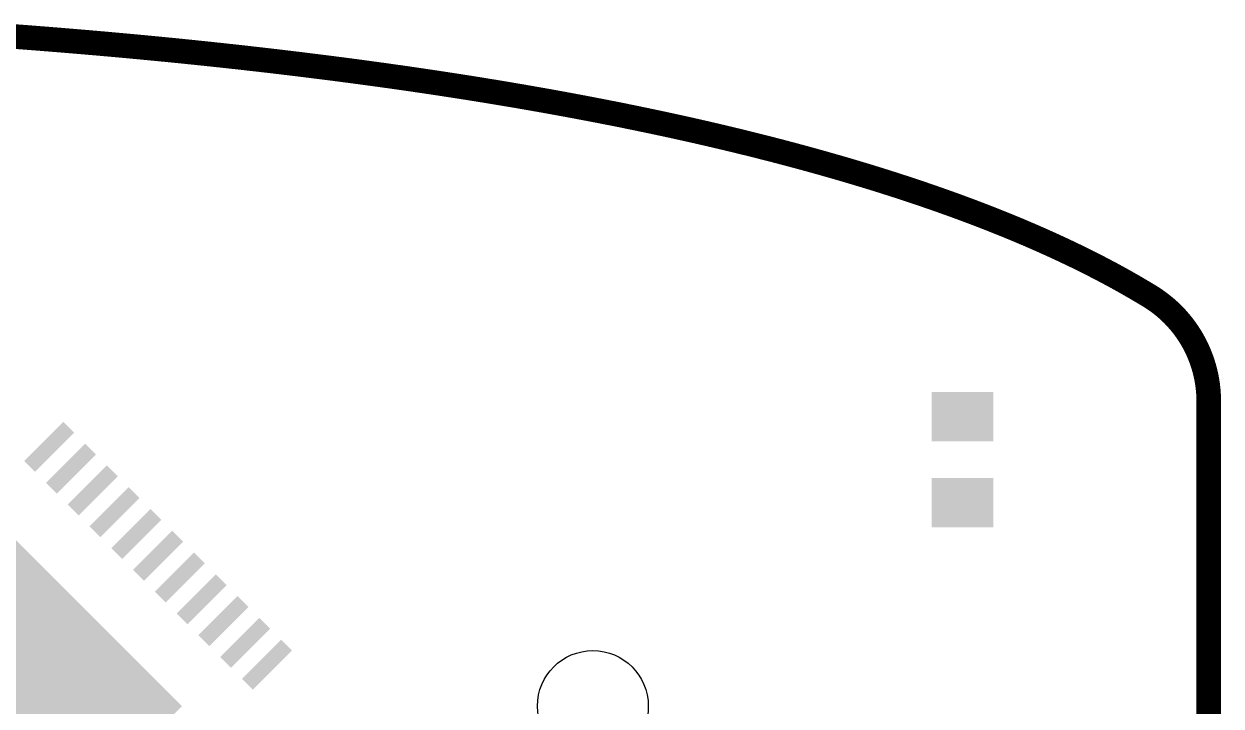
# Model space of a CAD drawing. Extents: x -0.2 to 60.2, y -0.2 to 22.2.
# Drawn here: x 40.76 to 60.2, y 11 to 22.07 of the extents above; entities that cross this region are included whole.
import ezdxf

# ---------------------------------------------------------------- set-up
doc = ezdxf.new("R2010")
doc.units = 0
doc.layers.add('20', color=7, linetype='CONTINUOUS')
doc.layers.add('32', color=253, linetype='CONTINUOUS')

# ---------------------------------------------------------------- blocks, each defined once
blk = doc.blocks.new('RECT')
blk.add_solid([(-0.5, -0.5), (0.5, -0.5), (-0.5, 0.5), (0.5, 0.5)])

msp = doc.modelspace()

# ---------------------------------------------------------------- linework, layer by layer
at = {"layer": '20', "const_width": 0.4}
for points in [[(40.7634, 21.8583), (40.5504, 21.8743)], [(40.9765, 21.8419), (40.7634, 21.8583)], [(41.1895, 21.825), (40.9765, 21.8419)], [(41.4025, 21.8078), (41.1895, 21.825)], [(41.6153, 21.7901), (41.4025, 21.8078)], [(41.8283, 21.772), (41.6153, 21.7901)], [(42.0412, 21.7535), (41.8283, 21.772)], [(42.254, 21.7345), (42.0412, 21.7535)], [(42.4668, 21.7151), (42.254, 21.7345)], [(42.6795, 21.6952), (42.4668, 21.7151)], [(42.8923, 21.675), (42.6795, 21.6952)], [(43.105, 21.6542), (42.8923, 21.675)], [(43.3176, 21.633), (43.105, 21.6542)], [(43.5303, 21.6113), (43.3176, 21.633)], [(43.7429, 21.5891), (43.5303, 21.6113)], [(43.9554, 21.5665), (43.7429, 21.5891)], [(44.1679, 21.5434), (43.9554, 21.5665)], [(44.3804, 21.5198), (44.1679, 21.5434)], [(44.5929, 21.4957), (44.3804, 21.5198)], [(44.8053, 21.4711), (44.5929, 21.4957)], [(45.0176, 21.4459), (44.8053, 21.4711)], [(45.2299, 21.4203), (45.0176, 21.4459)], [(45.4422, 21.3941), (45.2299, 21.4203)], [(45.6545, 21.3675), (45.4422, 21.3941)], [(45.8666, 21.3403), (45.6545, 21.3675)], [(46.0788, 21.3126), (45.8666, 21.3403)], [(46.291, 21.2842), (46.0788, 21.3126)], [(46.5031, 21.2553), (46.291, 21.2842)], [(46.7152, 21.2259), (46.5031, 21.2553)], [(46.9272, 21.1959), (46.7152, 21.2259)], [(47.1392, 21.1652), (46.9272, 21.1959)], [(47.3511, 21.1339), (47.1392, 21.1652)], [(47.563, 21.102), (47.3511, 21.1339)], [(47.7749, 21.0694), (47.563, 21.102)], [(47.9866, 21.0362), (47.7749, 21.0694)], [(48.1984, 21.0023), (47.9866, 21.0362)], [(48.41, 20.9677), (48.1984, 21.0023)], [(48.6215, 20.9324), (48.41, 20.9677)], [(48.8331, 20.8965), (48.6215, 20.9324)], [(49.0445, 20.8597), (48.8331, 20.8965)], [(49.2559, 20.8223), (49.0445, 20.8597)], [(49.4672, 20.7841), (49.2559, 20.8223)], [(49.6783, 20.7451), (49.4672, 20.7841)], [(49.8894, 20.7053), (49.6783, 20.7451)], [(50.1005, 20.6649), (49.8894, 20.7053)], [(50.311, 20.6236), (50.1005, 20.6649)], [(50.5215, 20.5815), (50.311, 20.6236)], [(50.7315, 20.5386), (50.5215, 20.5815)], [(50.9415, 20.4948), (50.7315, 20.5386)], [(51.151, 20.4503), (50.9415, 20.4948)], [(51.3605, 20.4047), (51.151, 20.4503)], [(51.5695, 20.3584), (51.3605, 20.4047)], [(51.7785, 20.311), (51.5695, 20.3584)], [(51.987, 20.2627), (51.7785, 20.311)], [(52.195, 20.2134), (51.987, 20.2627)], [(52.403, 20.1632), (52.195, 20.2134)], [(52.6105, 20.1118), (52.403, 20.1632)], [(52.818, 20.0595), (52.6105, 20.1118)], [(53.025, 20.006), (52.818, 20.0595)], [(53.2315, 19.9515), (53.025, 20.006)], [(53.438, 19.8958), (53.2315, 19.9515)], [(53.6435, 19.839), (53.438, 19.8958)], [(53.849, 19.7811), (53.6435, 19.839)], [(54.0545, 19.7218), (53.849, 19.7811)], [(54.259, 19.6614), (54.0545, 19.7218)], [(54.4635, 19.5997), (54.259, 19.6614)], [(54.6675, 19.5366), (54.4635, 19.5997)], [(54.871, 19.472), (54.6675, 19.5366)], [(55.074, 19.4061), (54.871, 19.472)], [(55.277, 19.3386), (55.074, 19.4061)], [(55.479, 19.2697), (55.277, 19.3386)], [(55.6805, 19.199), (55.479, 19.2697)], [(55.882, 19.1269), (55.6805, 19.199)], [(56.0825, 19.0529), (55.882, 19.1269)], [(56.2825, 18.9773), (56.0825, 19.0529)], [(56.482, 18.8997), (56.2825, 18.9773)], [(56.681, 18.8202), (56.482, 18.8997)], [(56.8795, 18.7386), (56.681, 18.8202)], [(57.077, 18.6549), (56.8795, 18.7386)], [(57.274, 18.569), (57.077, 18.6549)], [(57.47, 18.4808), (57.274, 18.569)], [(57.6655, 18.3901), (57.47, 18.4808)], [(57.8605, 18.2968), (57.6655, 18.3901)], [(58.0545, 18.201), (57.8605, 18.2968)], [(58.247, 18.1024), (58.0545, 18.201)], [(58.4385, 18.0009), (58.247, 18.1024)], [(58.628, 17.8966), (58.4385, 18.0009)], [(58.8155, 17.7893), (58.628, 17.8966)], [(59.0015, 17.679), (58.8155, 17.7893)], [(59.0485, 17.6502), (59.0015, 17.679)], [(59.0595, 17.6435), (59.0485, 17.6502)], [(59.065, 17.64), (59.0595, 17.6435)], [(59.0815, 17.6295), (59.065, 17.64)], [(59.098, 17.6189), (59.0815, 17.6295)], [(59.103, 17.6152), (59.098, 17.6189)], [(59.1085, 17.6117), (59.103, 17.6152)], [(59.1195, 17.6044), (59.1085, 17.6117)], [(59.136, 17.5933), (59.1195, 17.6044)], [(59.141, 17.5895), (59.136, 17.5933)], [(59.1465, 17.5858), (59.141, 17.5895)], [(59.1575, 17.5782), (59.1465, 17.5858)], [(59.163, 17.5743), (59.1575, 17.5782)], [(59.168, 17.5705), (59.163, 17.5743)], [(59.1735, 17.5666), (59.168, 17.5705)], [(59.179, 17.5628), (59.1735, 17.5666)], [(59.184, 17.5588), (59.179, 17.5628)], [(59.195, 17.551), (59.184, 17.5588)], [(59.2, 17.547), (59.195, 17.551)], [(59.2055, 17.543), (59.2, 17.547)], [(59.2105, 17.539), (59.2055, 17.543)], [(59.216, 17.535), (59.2105, 17.539)], [(59.221, 17.5309), (59.216, 17.535)], [(59.2265, 17.5268), (59.221, 17.5309)], [(59.2315, 17.5228), (59.2265, 17.5268)], [(59.237, 17.5187), (59.2315, 17.5228)], [(59.242, 17.5145), (59.237, 17.5187)], [(59.2475, 17.5104), (59.242, 17.5145)], [(59.2525, 17.5062), (59.2475, 17.5104)], [(59.258, 17.5021), (59.2525, 17.5062)], [(59.263, 17.4978), (59.258, 17.5021)], [(59.268, 17.4936), (59.263, 17.4978)], [(59.2735, 17.4894), (59.268, 17.4936)], [(59.2785, 17.4851), (59.2735, 17.4894)], [(59.2885, 17.4765), (59.2785, 17.4851)], [(59.294, 17.4721), (59.2885, 17.4765)], [(59.304, 17.4635), (59.294, 17.4721)], [(59.314, 17.4547), (59.304, 17.4635)], [(59.3195, 17.4502), (59.314, 17.4547)], [(59.3245, 17.4458), (59.3195, 17.4502)], [(59.3295, 17.4413), (59.3245, 17.4458)], [(59.3345, 17.4368), (59.3295, 17.4413)], [(59.3395, 17.4323), (59.3345, 17.4368)], [(59.3445, 17.4278), (59.3395, 17.4323)], [(59.3545, 17.4187), (59.3445, 17.4278)], [(59.3645, 17.4095), (59.3545, 17.4187)], [(59.369, 17.4049), (59.3645, 17.4095)], [(59.379, 17.3956), (59.369, 17.4049)], [(59.384, 17.3909), (59.379, 17.3956)], [(59.389, 17.3863), (59.384, 17.3909)], [(59.3935, 17.3815), (59.389, 17.3863)], [(59.3985, 17.3768), (59.3935, 17.3815)], [(59.4035, 17.3721), (59.3985, 17.3768)], [(59.408, 17.3673), (59.4035, 17.3721)], [(59.418, 17.3576), (59.408, 17.3673)], [(59.4225, 17.3529), (59.418, 17.3576)], [(59.4275, 17.348), (59.4225, 17.3529)], [(59.432, 17.3432), (59.4275, 17.348)], [(59.437, 17.3383), (59.432, 17.3432)], [(59.4415, 17.3333), (59.437, 17.3383)], [(59.4465, 17.3285), (59.4415, 17.3333)], [(59.4555, 17.3186), (59.4465, 17.3285)], [(59.4605, 17.3135), (59.4555, 17.3186)], [(59.465, 17.3086), (59.4605, 17.3135)], [(59.4695, 17.3036), (59.465, 17.3086)], [(59.4745, 17.2986), (59.4695, 17.3036)], [(59.4835, 17.2885), (59.4745, 17.2986)], [(59.497, 17.2732), (59.4835, 17.2885)], [(59.5105, 17.2577), (59.497, 17.2732)], [(59.524, 17.2421), (59.5105, 17.2577)], [(59.5375, 17.2264), (59.524, 17.2421)], [(59.5415, 17.2211), (59.5375, 17.2264)], [(59.5505, 17.2105), (59.5415, 17.2211)], [(59.555, 17.2051), (59.5505, 17.2105)], [(59.559, 17.1998), (59.555, 17.2051)], [(59.5635, 17.1944), (59.559, 17.1998)], [(59.5675, 17.189), (59.5635, 17.1944)], [(59.572, 17.1836), (59.5675, 17.189)], [(59.576, 17.1782), (59.572, 17.1836)], [(59.5805, 17.1728), (59.576, 17.1782)], [(59.5845, 17.1673), (59.5805, 17.1728)], [(59.589, 17.1619), (59.5845, 17.1673)], [(59.593, 17.1563), (59.589, 17.1619)], [(59.597, 17.1509), (59.593, 17.1563)], [(59.6015, 17.1454), (59.597, 17.1509)], [(59.6055, 17.1398), (59.6015, 17.1454)], [(59.6135, 17.1288), (59.6055, 17.1398)], [(59.6175, 17.1232), (59.6135, 17.1288)], [(59.6215, 17.1176), (59.6175, 17.1232)], [(59.6255, 17.112), (59.6215, 17.1176)], [(59.6295, 17.1063), (59.6255, 17.112)], [(59.6335, 17.1008), (59.6295, 17.1063)], [(59.6415, 17.0894), (59.6335, 17.1008)], [(59.6575, 17.0666), (59.6415, 17.0894)], [(59.661, 17.0609), (59.6575, 17.0666)], [(59.669, 17.0494), (59.661, 17.0609)], [(59.6725, 17.0436), (59.669, 17.0494)], [(59.6765, 17.0379), (59.6725, 17.0436)], [(59.68, 17.0321), (59.6765, 17.0379)], [(59.684, 17.0262), (59.68, 17.0321)], [(59.6875, 17.0204), (59.684, 17.0262)], [(59.6915, 17.0145), (59.6875, 17.0204)], [(59.695, 17.0087), (59.6915, 17.0145)], [(59.6985, 17.0028), (59.695, 17.0087)], [(59.7025, 16.997), (59.6985, 17.0028)], [(59.7095, 16.9852), (59.7025, 16.997)], [(59.7165, 16.9733), (59.7095, 16.9852)], [(59.72, 16.9673), (59.7165, 16.9733)], [(59.7235, 16.9613), (59.72, 16.9673)], [(59.727, 16.9554), (59.7235, 16.9613)], [(59.741, 16.9314), (59.727, 16.9554)], [(59.748, 16.9193), (59.741, 16.9314)], [(59.751, 16.9133), (59.748, 16.9193)], [(59.7545, 16.9072), (59.751, 16.9133)], [(59.758, 16.9011), (59.7545, 16.9072)], [(59.761, 16.895), (59.758, 16.9011)], [(59.7645, 16.8889), (59.761, 16.895)], [(59.7675, 16.8828), (59.7645, 16.8889)], [(59.771, 16.8767), (59.7675, 16.8828)], [(59.777, 16.8644), (59.771, 16.8767)], [(59.7805, 16.8583), (59.777, 16.8644)], [(59.7835, 16.8521), (59.7805, 16.8583)], [(59.7865, 16.8459), (59.7835, 16.8521)], [(59.7895, 16.8398), (59.7865, 16.8459)], [(59.793, 16.8336), (59.7895, 16.8398)], [(59.796, 16.8273), (59.793, 16.8336)], [(59.799, 16.8211), (59.796, 16.8273)], [(59.802, 16.8149), (59.799, 16.8211)], [(59.811, 16.7962), (59.802, 16.8149)], [(59.8135, 16.7899), (59.811, 16.7962)], [(59.8165, 16.7836), (59.8135, 16.7899)], [(59.8195, 16.7774), (59.8165, 16.7836)], [(59.8225, 16.7711), (59.8195, 16.7774)], [(59.825, 16.7647), (59.8225, 16.7711)], [(59.828, 16.7584), (59.825, 16.7647)], [(59.831, 16.7521), (59.828, 16.7584)], [(59.8335, 16.7458), (59.831, 16.7521)], [(59.8365, 16.7395), (59.8335, 16.7458)], [(59.839, 16.7331), (59.8365, 16.7395)], [(59.842, 16.7267), (59.839, 16.7331)], [(59.847, 16.7141), (59.842, 16.7267)], [(59.8495, 16.7077), (59.847, 16.7141)], [(59.8525, 16.7013), (59.8495, 16.7077)], [(59.86, 16.6821), (59.8525, 16.7013)], [(59.8625, 16.6757), (59.86, 16.6821)], [(59.8675, 16.6629), (59.8625, 16.6757)], [(59.875, 16.6435), (59.8675, 16.6629)], [(59.877, 16.6371), (59.875, 16.6435)], [(59.882, 16.6242), (59.877, 16.6371)], [(59.884, 16.6177), (59.882, 16.6242)], [(59.8865, 16.6112), (59.884, 16.6177)], [(59.889, 16.6047), (59.8865, 16.6112)], [(59.891, 16.5982), (59.889, 16.6047)], [(59.8935, 16.5917), (59.891, 16.5982)], [(59.8975, 16.5787), (59.8935, 16.5917)], [(59.9, 16.5722), (59.8975, 16.5787)], [(59.902, 16.5657), (59.9, 16.5722)], [(59.904, 16.5592), (59.902, 16.5657)], [(59.906, 16.5526), (59.904, 16.5592)], [(59.908, 16.5461), (59.906, 16.5526)], [(59.924, 16.4937), (59.908, 16.5461)], [(59.9255, 16.4871), (59.924, 16.4937)], [(59.9275, 16.4806), (59.9255, 16.4871)], [(59.9295, 16.474), (59.9275, 16.4806)], [(59.931, 16.4674), (59.9295, 16.474)], [(59.933, 16.4608), (59.931, 16.4674)], [(59.9345, 16.4542), (59.933, 16.4608)], [(59.9365, 16.4476), (59.9345, 16.4542)], [(59.938, 16.4411), (59.9365, 16.4476)], [(59.9395, 16.4345), (59.938, 16.4411)], [(59.9415, 16.4278), (59.9395, 16.4345)], [(59.946, 16.408), (59.9415, 16.4278)], [(59.9475, 16.4014), (59.946, 16.408)], [(59.952, 16.3816), (59.9475, 16.4014)], [(59.9535, 16.375), (59.952, 16.3816)], [(59.9565, 16.3618), (59.9535, 16.375)], [(59.958, 16.3551), (59.9565, 16.3618)], [(59.9595, 16.3485), (59.958, 16.3551)], [(59.9605, 16.3419), (59.9595, 16.3485)], [(59.9635, 16.3286), (59.9605, 16.3419)], [(59.9645, 16.322), (59.9635, 16.3286)], [(59.966, 16.3154), (59.9645, 16.322)], [(59.967, 16.3087), (59.966, 16.3154)], [(59.968, 16.3022), (59.967, 16.3087)], [(59.9695, 16.2955), (59.968, 16.3022)], [(59.9705, 16.2889), (59.9695, 16.2955)], [(59.9715, 16.2823), (59.9705, 16.2889)], [(59.973, 16.2756), (59.9715, 16.2823)], [(59.974, 16.269), (59.973, 16.2756)], [(59.975, 16.2624), (59.974, 16.269)], [(59.976, 16.2557), (59.975, 16.2624)], [(59.977, 16.2491), (59.976, 16.2557)], [(59.978, 16.2425), (59.977, 16.2491)], [(59.979, 16.2358), (59.978, 16.2425)], [(59.981, 16.2227), (59.979, 16.2358)], [(59.982, 16.216), (59.981, 16.2227)], [(59.9825, 16.2094), (59.982, 16.216)], [(59.9835, 16.2028), (59.9825, 16.2094)], [(59.9845, 16.1961), (59.9835, 16.2028)], [(59.985, 16.1896), (59.9845, 16.1961)], [(59.986, 16.183), (59.985, 16.1896)], [(59.987, 16.1763), (59.986, 16.183)], [(59.9875, 16.1697), (59.987, 16.1763)], [(59.9885, 16.1631), (59.9875, 16.1697)], [(59.9895, 16.1499), (59.9885, 16.1631)], [(59.9905, 16.1433), (59.9895, 16.1499)], [(59.992, 16.1235), (59.9905, 16.1433)], [(59.993, 16.1169), (59.992, 16.1235)], [(59.9935, 16.1103), (59.993, 16.1169)], [(59.994, 16.1038), (59.9935, 16.1103)], [(59.9945, 16.0971), (59.994, 16.1038)], [(59.995, 16.0906), (59.9945, 16.0971)], [(59.9955, 16.084), (59.995, 16.0906)], [(59.9955, 16.0775), (59.9955, 16.084)], [(59.996, 16.0709), (59.9955, 16.0775)], [(59.9975, 16.0512), (59.996, 16.0709)], [(59.9975, 16.0446), (59.9975, 16.0512)], [(59.998, 16.0381), (59.9975, 16.0446)], [(59.998, 16.0315), (59.998, 16.0381)], [(59.9985, 16.025), (59.998, 16.0315)], [(59.9985, 16.0185), (59.9985, 16.025)], [(59.999, 16.0119), (59.9985, 16.0185)], [(59.999, 16.0054), (59.999, 16.0119)], [(59.9995, 15.9989), (59.999, 16.0054)], [(59.9995, 15.9793), (59.9995, 15.9989)], [(60, 15.9728), (59.9995, 15.9793)], [(60, 6.0206), (60, 15.9728)]]:
    msp.add_lwpolyline(points, dxfattribs=at)
at = {"layer": '20', "const_width": 0.2}
for points in [[(40.7711, 21.958, 1), (40.7558, 21.7586)], [(40.7559, 21.7586, 1), (40.771, 21.958)], [(40.9844, 21.9415, 1), (40.9686, 21.7422)], [(40.9688, 21.7421, 1), (40.9842, 21.9416)], [(41.1975, 21.9247, 1), (41.1814, 21.7253)], [(41.1816, 21.7253, 1), (41.1973, 21.9247)], [(41.4107, 21.9074, 1), (41.3942, 21.7081)], [(41.3944, 21.7081, 1), (41.4105, 21.9074)], [(41.6238, 21.8897, 1), (41.6069, 21.6904)], [(41.6071, 21.6904, 1), (41.6236, 21.8897)], [(41.8369, 21.8716, 1), (41.8196, 21.6723)], [(41.8198, 21.6723, 1), (41.8367, 21.8716)], [(42.05, 21.8531, 1), (42.0323, 21.6538)], [(42.0325, 21.6538, 1), (42.0498, 21.8531)], [(42.263, 21.834, 1), (42.2449, 21.6349)], [(42.2451, 21.6348, 1), (42.2628, 21.8341)], [(42.476, 21.8146, 1), (42.4575, 21.6155)], [(42.4577, 21.6155, 1), (42.4758, 21.8146)], [(42.689, 21.7947, 1), (42.6701, 21.5957)], [(42.6703, 21.5956, 1), (42.6888, 21.7948)], [(42.902, 21.7745, 1), (42.8825, 21.5754)], [(42.8828, 21.5754, 1), (42.9017, 21.7745)], [(43.1149, 21.7537, 1), (43.095, 21.5546)], [(43.0952, 21.5546, 1), (43.1147, 21.7537)], [(43.3277, 21.7324, 1), (43.3075, 21.5335)], [(43.3077, 21.5334, 1), (43.3275, 21.7325)], [(43.5406, 21.7108, 1), (43.5199, 21.5118)], [(43.5201, 21.5118, 1), (43.5404, 21.7108)], [(43.7534, 21.6885, 1), (43.7323, 21.4897)], [(43.7325, 21.4896, 1), (43.7532, 21.6886)], [(43.9662, 21.6659, 1), (43.9446, 21.4671)], [(43.9448, 21.4671, 1), (43.966, 21.6659)], [(44.1789, 21.6427, 1), (44.1569, 21.444)], [(44.1571, 21.4439, 1), (44.1787, 21.6428)], [(44.3917, 21.6191, 1), (44.3691, 21.4204)], [(44.3694, 21.4204, 1), (44.3914, 21.6191)], [(44.6044, 21.595, 1), (44.5813, 21.3963)], [(44.5816, 21.3963, 1), (44.6041, 21.595)], [(44.817, 21.5704, 1), (44.7935, 21.3717)], [(44.7937, 21.3717, 1), (44.8168, 21.5704)], [(45.0296, 21.5452, 1), (45.0056, 21.3467)], [(45.0059, 21.3466, 1), (45.0293, 21.5453)], [(45.2421, 21.5195, 1), (45.2177, 21.3211)], [(45.2179, 21.321, 1), (45.2419, 21.5196)], [(45.4547, 21.4934, 1), (45.4297, 21.2949)], [(45.43, 21.2949, 1), (45.4544, 21.4934)], [(45.6672, 21.4666, 1), (45.6417, 21.2683)], [(45.642, 21.2682, 1), (45.6669, 21.4667)], [(45.8796, 21.4394, 1), (45.8537, 21.2411)], [(45.8539, 21.2411, 1), (45.8794, 21.4394)], [(46.092, 21.4117, 1), (46.0656, 21.2134)], [(46.0659, 21.2134, 1), (46.0917, 21.4117)], [(46.3044, 21.3833, 1), (46.2775, 21.1851)], [(46.2777, 21.1851, 1), (46.3042, 21.3833)], [(46.5168, 21.3544, 1), (46.4893, 21.1563)], [(46.4896, 21.1563, 1), (46.5165, 21.3544)], [(46.7292, 21.3249, 1), (46.7011, 21.1269)], [(46.7014, 21.1269, 1), (46.7289, 21.3249)], [(46.9415, 21.2948, 1), (46.9128, 21.0969)], [(46.9131, 21.0968, 1), (46.9412, 21.2949)], [(47.1538, 21.2641, 1), (47.1245, 21.0663)], [(47.1248, 21.0662, 1), (47.1535, 21.2642)], [(47.366, 21.2328, 1), (47.3362, 21.035)], [(47.3365, 21.035, 1), (47.3657, 21.2328)], [(47.5782, 21.2008, 1), (47.5478, 21.0032)], [(47.5481, 21.0031, 1), (47.5779, 21.2009)], [(47.7903, 21.1682, 1), (47.7594, 20.9706)], [(47.7596, 20.9706, 1), (47.7901, 21.1682)], [(48.0024, 21.1349, 1), (47.9708, 20.9375)], [(47.9711, 20.9374, 1), (48.0021, 21.135)], [(48.2145, 21.101, 1), (48.1822, 20.9036)], [(48.1825, 20.9036, 1), (48.2142, 21.101)], [(48.4264, 21.0663, 1), (48.3936, 20.8691)], [(48.3939, 20.869, 1), (48.4261, 21.0664)], [(48.6383, 21.031, 1), (48.6048, 20.8339)], [(48.6051, 20.8338, 1), (48.638, 21.0311)], [(48.8502, 20.995, 1), (48.816, 20.7979)], [(48.8163, 20.7979, 1), (48.8499, 20.995)], [(49.0619, 20.9582, 1), (49.0271, 20.7612)], [(49.0274, 20.7612, 1), (49.0616, 20.9582)], [(49.2736, 20.9207, 1), (49.2381, 20.7238)], [(49.2384, 20.7238, 1), (49.2733, 20.9207)], [(49.4853, 20.8824, 1), (49.449, 20.6857)], [(49.4494, 20.6856, 1), (49.4849, 20.8825)], [(49.6968, 20.8434, 1), (49.6598, 20.6468)], [(49.6602, 20.6468, 1), (49.6964, 20.8434)], [(49.9082, 20.8036, 1), (49.8706, 20.6071)], [(49.8709, 20.6071, 1), (49.9079, 20.8036)], [(50.1198, 20.763, 1), (50.0812, 20.5667)], [(50.0817, 20.5666, 1), (50.1193, 20.7631)], [(50.3306, 20.7216, 1), (50.2914, 20.5255)], [(50.2917, 20.5254, 1), (50.3303, 20.7217)], [(50.5415, 20.6795, 1), (50.5015, 20.4835)], [(50.5019, 20.4834, 1), (50.5411, 20.6796)], [(50.7519, 20.6365, 1), (50.7111, 20.4407)], [(50.7115, 20.4406, 1), (50.7515, 20.6366)], [(50.9623, 20.5927, 1), (50.9207, 20.397)], [(50.9211, 20.397, 1), (50.9619, 20.5927)], [(51.1722, 20.548, 1), (51.1298, 20.3525)], [(51.1302, 20.3524, 1), (51.1718, 20.5481)], [(51.3822, 20.5024, 1), (51.3388, 20.3071)], [(51.3393, 20.307, 1), (51.3817, 20.5025)], [(51.5916, 20.4559, 1), (51.5474, 20.2608)], [(51.5478, 20.2607, 1), (51.5912, 20.456)], [(51.8011, 20.4084, 1), (51.7559, 20.2136)], [(51.7564, 20.2135, 1), (51.8006, 20.4085)], [(52.0101, 20.36, 1), (51.9639, 20.1654)], [(51.9644, 20.1653, 1), (52.0096, 20.3601)], [(52.2185, 20.3106, 1), (52.1715, 20.1162)], [(52.1719, 20.1161, 1), (52.2181, 20.3107)], [(52.427, 20.2602, 1), (52.379, 20.0661)], [(52.3795, 20.0659, 1), (52.4265, 20.2604)], [(52.635, 20.2088, 1), (52.586, 20.0148)], [(52.5865, 20.0147, 1), (52.6345, 20.2089)], [(52.843, 20.1563, 1), (52.793, 19.9626)], [(52.7935, 19.9625, 1), (52.8425, 20.1564)], [(53.0505, 20.1027, 1), (52.9995, 19.9093)], [(53, 19.9092, 1), (53.05, 20.1028)], [(53.2575, 20.048, 1), (53.2055, 19.855)], [(53.206, 19.8548, 1), (53.257, 20.0482)], [(53.4646, 19.9922, 1), (53.4114, 19.7994)], [(53.412, 19.7993, 1), (53.464, 19.9923)], [(53.6706, 19.9352, 1), (53.6164, 19.7428)], [(53.6169, 19.7426, 1), (53.6701, 19.9354)], [(53.8767, 19.8771, 1), (53.8213, 19.685)], [(53.8219, 19.6848, 1), (53.8761, 19.8773)], [(54.0828, 19.8177, 1), (54.0262, 19.626)], [(54.0268, 19.6258, 1), (54.0822, 19.8179)], [(54.2879, 19.7571, 1), (54.2301, 19.5657)], [(54.2307, 19.5655, 1), (54.2873, 19.7573)], [(54.4931, 19.6952, 1), (54.4339, 19.5041)], [(54.4346, 19.5039, 1), (54.4924, 19.6954)], [(54.6977, 19.6319, 1), (54.6373, 19.4412)], [(54.6379, 19.441, 1), (54.6971, 19.6321)], [(54.9019, 19.5671, 1), (54.8401, 19.3769)], [(54.8408, 19.3767, 1), (54.9012, 19.5673)], [(55.1055, 19.5009, 1), (55.0425, 19.3112)], [(55.0431, 19.3109, 1), (55.1049, 19.5012)], [(55.3093, 19.4332, 1), (55.2447, 19.244)], [(55.2455, 19.2437, 1), (55.3085, 19.4335)], [(55.5121, 19.364, 1), (55.4459, 19.1753)], [(55.4467, 19.175, 1), (55.5113, 19.3643)], [(55.7142, 19.2932, 1), (55.6468, 19.1049)], [(55.6474, 19.1047, 1), (55.7136, 19.2934)], [(55.9166, 19.2207, 1), (55.8474, 19.033)], [(55.8483, 19.0327, 1), (55.9157, 19.221)], [(56.1179, 19.1465, 1), (56.0471, 18.9594)], [(56.0479, 18.9591, 1), (56.1171, 19.1468)], [(56.3188, 19.0705, 1), (56.2462, 18.8841)], [(56.2471, 18.8838, 1), (56.3179, 19.0708)], [(56.5191, 18.9926, 1), (56.4449, 18.8068)], [(56.4457, 18.8065, 1), (56.5183, 18.9929)], [(56.719, 18.9127, 1), (56.643, 18.7277)], [(56.6439, 18.7273, 1), (56.7181, 18.9131)], [(56.9185, 18.8307, 1), (56.8405, 18.6465)], [(56.8415, 18.6461, 1), (56.9175, 18.8311)], [(57.117, 18.7466, 1), (57.037, 18.5632)], [(57.038, 18.5628, 1), (57.116, 18.747)], [(57.3151, 18.6602, 1), (57.2329, 18.4778)], [(57.234, 18.4773, 1), (57.314, 18.6607)], [(57.5121, 18.5715, 1), (57.4279, 18.39)], [(57.4289, 18.3896, 1), (57.5111, 18.5719)], [(57.7086, 18.4803, 1), (57.6224, 18.2999)], [(57.6234, 18.2994, 1), (57.7076, 18.4808)], [(57.9048, 18.3865, 1), (57.8162, 18.2072)], [(57.8174, 18.2066, 1), (57.9036, 18.3871)], [(58.1001, 18.29, 1), (58.0089, 18.112)], [(58.0102, 18.1113, 1), (58.0988, 18.2907)], [(58.2938, 18.1907, 1), (58.2002, 18.014)], [(58.2014, 18.0134, 1), (58.2926, 18.1913)], [(58.4867, 18.0885, 1), (58.3903, 17.9134)], [(58.3917, 17.9126, 1), (58.4853, 18.0893)], [(58.6777, 17.9834, 1), (58.5783, 17.8098)], [(58.5798, 17.809, 1), (58.6762, 17.9842)], [(58.8665, 17.8753, 1), (58.7645, 17.7033)], [(58.7658, 17.7025, 1), (58.8652, 17.8761)], [(59.0536, 17.7643, 1), (58.9494, 17.5936)], [(59.1011, 17.7353, 1), (58.9959, 17.5652)], [(58.9505, 17.5929, 1), (59.0525, 17.765)], [(59.1126, 17.7282, 1), (59.0064, 17.5587)], [(59.1187, 17.7244, 1), (59.0113, 17.5556)], [(59.1357, 17.7135, 1), (59.0273, 17.5455)], [(58.9964, 17.5649, 1), (59.1006, 17.7356)], [(59.1564, 17.7, 1), (59.0396, 17.5377)], [(59.1578, 17.6989, 1), (59.0482, 17.5316)], [(59.0069, 17.5584, 1), (59.1121, 17.7285)], [(59.1638, 17.695, 1), (59.0532, 17.5283)], [(59.0119, 17.5553, 1), (59.1181, 17.7247)], [(59.1753, 17.6873, 1), (59.0637, 17.5214)], [(59.0278, 17.5451, 1), (59.1352, 17.7139)], [(59.196, 17.6733, 1), (59.076, 17.5132)], [(59.1973, 17.6721, 1), (59.0847, 17.5069)], [(59.0438, 17.5348, 1), (59.1522, 17.7029)], [(59.0446, 17.5341, 1), (59.1614, 17.6964)], [(59.2033, 17.668, 1), (59.0897, 17.5035)], [(59.0537, 17.528, 1), (59.1633, 17.6953)], [(59.2148, 17.6601, 1), (59.1002, 17.4962)], [(59.2235, 17.6539, 1), (59.1025, 17.4947)], [(59.0642, 17.521, 1), (59.1748, 17.6877)], [(59.2258, 17.6521, 1), (59.1102, 17.4889)], [(59.2308, 17.6485, 1), (59.1162, 17.4847)], [(59.2405, 17.6416, 1), (59.1175, 17.4839)], [(59.0802, 17.5103, 1), (59.1918, 17.6762)], [(59.081, 17.5095, 1), (59.201, 17.6695)], [(59.2423, 17.6401, 1), (59.1257, 17.4776)], [(59.0902, 17.5031, 1), (59.2028, 17.6684)], [(59.257, 17.6294, 1), (59.133, 17.4725)], [(59.2588, 17.6279, 1), (59.1412, 17.4661)], [(59.1007, 17.4959, 1), (59.2143, 17.6604)], [(59.268, 17.6211, 1), (59.143, 17.4649)], [(59.1057, 17.4924, 1), (59.2203, 17.6562)], [(59.1075, 17.4909, 1), (59.2285, 17.6501)], [(59.2698, 17.6195, 1), (59.1512, 17.4585)], [(59.1157, 17.485, 1), (59.2313, 17.6482)], [(59.2789, 17.6127, 1), (59.1531, 17.4572)], [(59.2803, 17.6114, 1), (59.1617, 17.4504)], [(59.1217, 17.4808, 1), (59.2363, 17.6447)], [(59.1225, 17.48, 1), (59.2455, 17.6377)], [(59.2899, 17.6042, 1), (59.1631, 17.4495)], [(59.2913, 17.6029, 1), (59.1717, 17.4426)], [(59.1367, 17.4697, 1), (59.2533, 17.6322)], [(59.3004, 17.596, 1), (59.1736, 17.4413)], [(59.138, 17.4685, 1), (59.262, 17.6255)], [(59.3022, 17.5944, 1), (59.1818, 17.4347)], [(59.1467, 17.4621, 1), (59.2643, 17.6239)], [(59.3118, 17.587, 1), (59.1832, 17.4338)], [(59.148, 17.4609, 1), (59.273, 17.6171)], [(59.3127, 17.586, 1), (59.1923, 17.4264)], [(59.1567, 17.4544, 1), (59.2753, 17.6155)], [(59.3228, 17.5782, 1), (59.1932, 17.4259)], [(59.1581, 17.4532, 1), (59.2839, 17.6086)], [(59.3273, 17.5744, 1), (59.1987, 17.4212)], [(59.1672, 17.4463, 1), (59.2858, 17.6074)], [(59.3291, 17.5727, 1), (59.2069, 17.4145)], [(59.1681, 17.4454, 1), (59.2949, 17.6001)], [(59.3383, 17.5655, 1), (59.2087, 17.4132)], [(59.1772, 17.4385, 1), (59.2968, 17.5988)], [(59.1786, 17.4372, 1), (59.3054, 17.5919)], [(59.1873, 17.4306, 1), (59.3077, 17.5902)], [(59.3437, 17.5609, 1), (59.2133, 17.4093)], [(59.1882, 17.4296, 1), (59.3168, 17.5828)], [(59.3505, 17.5549, 1), (59.2265, 17.3981)], [(59.3596, 17.5476, 1), (59.2284, 17.3967)], [(59.1978, 17.4222, 1), (59.3182, 17.5819)], [(59.1982, 17.4216, 1), (59.3278, 17.574)], [(59.2037, 17.417, 1), (59.3323, 17.5702)], [(59.3701, 17.5385, 1), (59.2379, 17.3884)], [(59.2124, 17.4102, 1), (59.3346, 17.5685)], [(59.2137, 17.4089, 1), (59.3433, 17.5613)], [(59.3769, 17.5324, 1), (59.2511, 17.3769)], [(59.3856, 17.5253, 1), (59.2534, 17.3751)], [(59.2233, 17.4007, 1), (59.3537, 17.5523)], [(59.3914, 17.5201, 1), (59.2576, 17.3715)], [(59.396, 17.516, 1), (59.263, 17.3666)], [(59.232, 17.3937, 1), (59.356, 17.5506)], [(59.4018, 17.5108, 1), (59.2672, 17.3629)], [(59.2384, 17.388, 1), (59.3696, 17.5389)], [(59.4064, 17.5066, 1), (59.2726, 17.358)], [(59.4118, 17.5018, 1), (59.2772, 17.3538)], [(59.2479, 17.3796, 1), (59.3801, 17.5297)], [(59.4222, 17.4923, 1), (59.2868, 17.3451)], [(59.2566, 17.3725, 1), (59.3824, 17.5279)], [(59.2584, 17.3707, 1), (59.3906, 17.5209)], [(59.2626, 17.367, 1), (59.3964, 17.5156)], [(59.436, 17.4794, 1), (59.293, 17.3396)], [(59.268, 17.3622, 1), (59.401, 17.5115)], [(59.4371, 17.4781, 1), (59.3009, 17.3317)], [(59.2722, 17.3583, 1), (59.4068, 17.5063)], [(59.2776, 17.3535, 1), (59.4114, 17.5021)], [(59.4475, 17.4685, 1), (59.3105, 17.3227)], [(59.4521, 17.4641, 1), (59.3159, 17.3177)], [(59.2872, 17.3447, 1), (59.4218, 17.4927)], [(59.4616, 17.455, 1), (59.3164, 17.3175)], [(59.462, 17.4544, 1), (59.325, 17.3086)], [(59.2968, 17.3359, 1), (59.4322, 17.4831)], [(59.2975, 17.335, 1), (59.4405, 17.4748)], [(59.4674, 17.4493, 1), (59.3296, 17.3043)], [(59.4765, 17.4404, 1), (59.3305, 17.3037)], [(59.4773, 17.4394, 1), (59.3387, 17.2951)], [(59.3109, 17.3224, 1), (59.4471, 17.4688)], [(59.3155, 17.318, 1), (59.4525, 17.4638)], [(59.491, 17.426, 1), (59.345, 17.2893)], [(59.3209, 17.313, 1), (59.4571, 17.4595)], [(59.3209, 17.3127, 1), (59.4661, 17.4503)], [(59.4921, 17.4246, 1), (59.3529, 17.2811)], [(59.5008, 17.416, 1), (59.3542, 17.28)], [(59.33, 17.3039, 1), (59.467, 17.4497)], [(59.502, 17.4146, 1), (59.362, 17.2717)], [(59.3346, 17.2996, 1), (59.4724, 17.4445)], [(59.335, 17.2989, 1), (59.481, 17.4356)], [(59.5107, 17.4059, 1), (59.3633, 17.2706)], [(59.5115, 17.4048, 1), (59.3715, 17.2619)], [(59.5205, 17.3957, 1), (59.3725, 17.2612)], [(59.3487, 17.2855, 1), (59.4873, 17.4298)], [(59.3495, 17.2845, 1), (59.4955, 17.4212)], [(59.5262, 17.3893, 1), (59.3848, 17.2478)], [(59.3579, 17.2762, 1), (59.4971, 17.4198)], [(59.3587, 17.2751, 1), (59.5053, 17.4112)], [(59.5345, 17.3808, 1), (59.3865, 17.2463)], [(59.5397, 17.3751, 1), (59.3903, 17.2421)], [(59.367, 17.2668, 1), (59.507, 17.4097)], [(59.3678, 17.2657, 1), (59.5152, 17.401)], [(59.5402, 17.3743, 1), (59.3988, 17.2328)], [(59.5492, 17.3651, 1), (59.3998, 17.232)], [(59.3765, 17.257, 1), (59.5165, 17.3999)], [(59.3815, 17.2513, 1), (59.5295, 17.3858)], [(59.5585, 17.3546, 1), (59.4085, 17.2223)], [(59.3898, 17.2428, 1), (59.5312, 17.3843)], [(59.391, 17.2413, 1), (59.539, 17.3759)], [(59.3948, 17.237, 1), (59.5442, 17.3701)], [(59.5723, 17.3389, 1), (59.4217, 17.2074)], [(59.4038, 17.2278, 1), (59.5452, 17.3693)], [(59.4088, 17.2219, 1), (59.5582, 17.355)], [(59.5861, 17.3231, 1), (59.4349, 17.1923)], [(59.422, 17.207, 1), (59.572, 17.3393)], [(59.5999, 17.3072, 1), (59.4481, 17.177)], [(59.4352, 17.1919, 1), (59.5858, 17.3235)], [(59.6173, 17.2866, 1), (59.4577, 17.1661)], [(59.6177, 17.2858, 1), (59.4653, 17.1563)], [(59.4484, 17.1767, 1), (59.5996, 17.3075)], [(59.627, 17.2748, 1), (59.474, 17.1461)], [(59.6351, 17.265, 1), (59.4749, 17.1452)], [(59.6355, 17.2641, 1), (59.4825, 17.1354)], [(59.4616, 17.1613, 1), (59.6134, 17.2914)], [(59.4617, 17.1608, 1), (59.6213, 17.2813)], [(59.6439, 17.2539, 1), (59.4831, 17.1349)], [(59.6443, 17.253, 1), (59.4907, 17.125)], [(59.6524, 17.2431, 1), (59.4916, 17.1241)], [(59.4743, 17.1457, 1), (59.6267, 17.2752)], [(59.6531, 17.2419, 1), (59.4989, 17.1145)], [(59.4785, 17.1407, 1), (59.6315, 17.2695)], [(59.4789, 17.1399, 1), (59.6391, 17.2596)], [(59.6611, 17.2319, 1), (59.4999, 17.1136)], [(59.6616, 17.231, 1), (59.5074, 17.1036)], [(59.487, 17.13, 1), (59.64, 17.2588)], [(59.4871, 17.1295, 1), (59.6479, 17.2485)], [(59.6699, 17.2207, 1), (59.5081, 17.103)], [(59.6736, 17.2155, 1), (59.5124, 17.0972)], [(59.4952, 17.1196, 1), (59.6488, 17.2476)], [(59.4956, 17.1187, 1), (59.6564, 17.2377)], [(59.6747, 17.2139, 1), (59.5193, 17.0879)], [(59.6824, 17.2042, 1), (59.5206, 17.0865)], [(59.5034, 17.1091, 1), (59.6576, 17.2364)], [(59.5039, 17.1081, 1), (59.6651, 17.2265)], [(59.6866, 17.1983, 1), (59.5244, 17.0814)], [(59.5119, 17.0982, 1), (59.6661, 17.2255)], [(59.5121, 17.0975, 1), (59.6739, 17.2152)], [(59.6949, 17.1869, 1), (59.5321, 17.0706)], [(59.5164, 17.0917, 1), (59.6776, 17.2101)], [(59.6986, 17.1816, 1), (59.5364, 17.0647)], [(59.7029, 17.1757, 1), (59.5401, 17.0595)], [(59.5238, 17.0824, 1), (59.6792, 17.2083)], [(59.7071, 17.1698, 1), (59.5439, 17.0542)], [(59.7109, 17.1645, 1), (59.5481, 17.0482)], [(59.7151, 17.1585, 1), (59.5519, 17.043)], [(59.5246, 17.081, 1), (59.6864, 17.1987)], [(59.5324, 17.0703, 1), (59.6946, 17.1872)], [(59.5361, 17.065, 1), (59.6989, 17.1813)], [(59.5404, 17.0591, 1), (59.7026, 17.1761)], [(59.7234, 17.1469, 1), (59.5596, 17.032)], [(59.5441, 17.0539, 1), (59.7069, 17.1701)], [(59.5479, 17.0486, 1), (59.7111, 17.1641)], [(59.5521, 17.0426, 1), (59.7149, 17.1589)], [(59.7429, 17.1186, 1), (59.5721, 17.0147)], [(59.5599, 17.0317, 1), (59.7231, 17.1472)], [(59.7431, 17.118, 1), (59.5789, 17.0038)], [(59.7546, 17.1011, 1), (59.5834, 16.9977)], [(59.7546, 17.1007, 1), (59.5904, 16.9865)], [(59.5756, 17.0092, 1), (59.7394, 17.1241)], [(59.5756, 17.0089, 1), (59.7464, 17.1129)], [(59.7621, 17.0895, 1), (59.5909, 16.9862)], [(59.7625, 17.0885, 1), (59.5975, 16.9756)], [(59.7696, 17.0779, 1), (59.5984, 16.9745)], [(59.5869, 16.9923, 1), (59.7511, 17.1065)], [(59.5869, 16.9919, 1), (59.7581, 17.0953)], [(59.77, 17.0768, 1), (59.605, 16.964)], [(59.7773, 17.0659, 1), (59.6057, 16.9632)], [(59.5944, 16.9807, 1), (59.7586, 17.095)], [(59.5944, 16.9804, 1), (59.7656, 17.0837)], [(59.781, 17.0597, 1), (59.609, 16.9577)], [(59.781, 17.0592, 1), (59.616, 16.9464)], [(59.6015, 16.9698, 1), (59.7665, 17.0826)], [(59.6019, 16.9687, 1), (59.7731, 17.0721)], [(59.7885, 17.048, 1), (59.6165, 16.9459)], [(59.609, 16.9581, 1), (59.774, 17.071)], [(59.6092, 16.9574, 1), (59.7808, 17.06)], [(59.7957, 17.0359, 1), (59.6233, 16.9344)], [(59.6125, 16.9518, 1), (59.7845, 17.0538)], [(59.8025, 17.0243, 1), (59.6305, 16.9222)], [(59.8064, 17.0177, 1), (59.6336, 16.917)], [(59.62, 16.9405, 1), (59.785, 17.0534)], [(59.8097, 17.0121, 1), (59.6373, 16.9106)], [(59.6235, 16.9341, 1), (59.7955, 17.0362)], [(59.8134, 17.0058, 1), (59.6406, 16.905)], [(59.6303, 16.9225, 1), (59.8027, 17.024)], [(59.634, 16.9163, 1), (59.806, 17.0184)], [(59.6371, 16.911, 1), (59.8099, 17.0117)], [(59.6408, 16.9047, 1), (59.8132, 17.0061)], [(59.8276, 16.9815, 1), (59.6544, 16.8813)], [(59.8376, 16.9637, 1), (59.6584, 16.8749)], [(59.8376, 16.9633, 1), (59.6644, 16.8632)], [(59.8412, 16.957, 1), (59.6678, 16.8574)], [(59.6546, 16.881, 1), (59.8274, 16.9818)], [(59.8477, 16.9452, 1), (59.6683, 16.857)], [(59.8477, 16.9448, 1), (59.6743, 16.8452)], [(59.6614, 16.8692, 1), (59.8346, 16.9694)], [(59.6614, 16.8688, 1), (59.8406, 16.9577)], [(59.8542, 16.933, 1), (59.6748, 16.8448)], [(59.8542, 16.9326, 1), (59.6808, 16.833)], [(59.6679, 16.8571, 1), (59.8411, 16.9573)], [(59.8609, 16.9205, 1), (59.6811, 16.8329)], [(59.6713, 16.8513, 1), (59.8447, 16.9509)], [(59.6713, 16.8509, 1), (59.8507, 16.9391)], [(59.8639, 16.9139, 1), (59.6901, 16.8149)], [(59.6778, 16.8391, 1), (59.8512, 16.9387)], [(59.6778, 16.8387, 1), (59.8572, 16.9269)], [(59.8704, 16.9021, 1), (59.6906, 16.8144)], [(59.8735, 16.8957, 1), (59.6935, 16.8085)], [(59.6843, 16.8269, 1), (59.8577, 16.9265)], [(59.8764, 16.8897, 1), (59.6966, 16.8021)], [(59.6871, 16.8206, 1), (59.8669, 16.9082)], [(59.8766, 16.8889, 1), (59.7024, 16.7906)], [(59.883, 16.8771, 1), (59.703, 16.79)], [(59.6936, 16.8088, 1), (59.8674, 16.9077)], [(59.6936, 16.8083, 1), (59.8734, 16.8959)], [(59.8862, 16.8706, 1), (59.7058, 16.7841)], [(59.6965, 16.8023, 1), (59.8765, 16.8895)], [(59.889, 16.8647, 1), (59.709, 16.7775)], [(59.6996, 16.7959, 1), (59.8794, 16.8836)], [(59.8922, 16.8582, 1), (59.7118, 16.7716)], [(59.7059, 16.7844, 1), (59.8801, 16.8827)], [(59.706, 16.7838, 1), (59.886, 16.8709)], [(59.7088, 16.7778, 1), (59.8892, 16.8644)], [(59.9038, 16.8333, 1), (59.7182, 16.759)], [(59.712, 16.7713, 1), (59.892, 16.8585)], [(59.9038, 16.8329, 1), (59.7232, 16.7469)], [(59.9067, 16.8269, 1), (59.7263, 16.7403)], [(59.9098, 16.8203, 1), (59.7292, 16.7344)], [(59.7207, 16.7528, 1), (59.9063, 16.827)], [(59.7208, 16.7529, 1), (59.9012, 16.8394)], [(59.9154, 16.8079, 1), (59.7296, 16.7342)], [(59.9153, 16.8077, 1), (59.7347, 16.7218)], [(59.7262, 16.7406, 1), (59.9068, 16.8266)], [(59.9184, 16.8012, 1), (59.7376, 16.7157)], [(59.7293, 16.7341, 1), (59.9097, 16.8206)], [(59.9239, 16.789, 1), (59.7381, 16.7152)], [(59.7322, 16.7281, 1), (59.9128, 16.814)], [(59.9239, 16.7885, 1), (59.7431, 16.7031)], [(59.9295, 16.7761, 1), (59.7435, 16.7028)], [(59.9294, 16.7758, 1), (59.7486, 16.6904)], [(59.935, 16.7634, 1), (59.749, 16.6901)], [(59.9401, 16.7504, 1), (59.7539, 16.6777)], [(59.7321, 16.7279, 1), (59.9179, 16.8016)], [(59.7377, 16.7155, 1), (59.9183, 16.8014)], [(59.7406, 16.7094, 1), (59.9214, 16.7948)], [(59.7406, 16.7089, 1), (59.9264, 16.7827)], [(59.746, 16.6965, 1), (59.932, 16.7697)], [(59.7461, 16.6967, 1), (59.9269, 16.7822)], [(59.9399, 16.7504, 1), (59.7591, 16.6649)], [(59.7516, 16.684, 1), (59.9324, 16.7695)], [(59.9456, 16.7377, 1), (59.7594, 16.6649)], [(59.754, 16.6774, 1), (59.94, 16.7507)], [(59.7564, 16.6713, 1), (59.9426, 16.744)], [(59.9532, 16.7182, 1), (59.7668, 16.646)], [(59.7621, 16.6586, 1), (59.9429, 16.744)], [(59.9556, 16.712, 1), (59.7694, 16.6393)], [(59.7669, 16.6457, 1), (59.9531, 16.7185)], [(59.9607, 16.699, 1), (59.7743, 16.6267)], [(59.7693, 16.6395, 1), (59.9557, 16.7118)], [(59.7744, 16.6265, 1), (59.9606, 16.6992)], [(59.9705, 16.6731, 1), (59.7795, 16.6139)], [(59.9702, 16.6732, 1), (59.7838, 16.6009)], [(59.7815, 16.6074, 1), (59.9725, 16.6667)], [(59.7818, 16.6074, 1), (59.9682, 16.6796)], [(59.9776, 16.6536, 1), (59.7864, 16.5947)], [(59.9772, 16.6538, 1), (59.7908, 16.5815)], [(59.9798, 16.6471, 1), (59.7932, 16.5753)], [(59.7884, 16.5882, 1), (59.9796, 16.6471)], [(59.7888, 16.588, 1), (59.9752, 16.6603)], [(59.9846, 16.6341, 1), (59.7934, 16.5753)], [(59.9843, 16.6341, 1), (59.7977, 16.5623)], [(59.7933, 16.5751, 1), (59.9797, 16.6473)], [(59.9891, 16.6211, 1), (59.7979, 16.5623)], [(59.7954, 16.5688, 1), (59.9866, 16.6276)], [(59.7957, 16.5688, 1), (59.9823, 16.6406)], [(59.9908, 16.6146, 1), (59.8042, 16.5428)], [(59.9956, 16.6014, 1), (59.8044, 16.543)], [(59.8002, 16.5558, 1), (59.9868, 16.6276)], [(59.9976, 16.5951, 1), (59.8064, 16.5362)], [(59.9996, 16.5884, 1), (59.8084, 16.5299)], [(60.0016, 16.582, 1), (59.8104, 16.5232)], [(60.0036, 16.5753, 1), (59.8124, 16.5169)], [(59.8019, 16.5493, 1), (59.9931, 16.6081)], [(59.8064, 16.5364, 1), (59.9976, 16.5949)], [(59.8067, 16.5363, 1), (59.9933, 16.6081)], [(59.8084, 16.5297, 1), (59.9996, 16.5886)], [(59.8104, 16.5234, 1), (60.0016, 16.5818)], [(59.8124, 16.5167, 1), (60.0036, 16.5755)], [(60.0215, 16.5159, 1), (59.8265, 16.4715)], [(60.0211, 16.5163, 1), (59.8299, 16.4579)], [(60.0232, 16.5096, 1), (59.8318, 16.4515)], [(59.828, 16.4649, 1), (60.023, 16.5093)], [(59.8284, 16.4645, 1), (60.0196, 16.5229)], [(60.027, 16.4963, 1), (59.832, 16.4516)], [(60.0267, 16.4964, 1), (59.8353, 16.4384)], [(59.8319, 16.4513, 1), (60.0231, 16.5098)], [(60.0305, 16.483, 1), (59.8355, 16.4386)], [(59.8335, 16.4451, 1), (60.0285, 16.4897)], [(59.8338, 16.4449, 1), (60.0252, 16.503)], [(60.0302, 16.4832, 1), (59.8388, 16.4252)], [(60.034, 16.4699, 1), (59.839, 16.4253)], [(59.837, 16.432, 1), (60.032, 16.4764)], [(59.8373, 16.4318, 1), (60.0287, 16.4898)], [(60.0355, 16.4632, 1), (59.8405, 16.4189)], [(60.0352, 16.4635, 1), (59.8438, 16.4054)], [(59.8405, 16.4187, 1), (60.0355, 16.4634)], [(59.8408, 16.4186, 1), (60.0322, 16.4766)], [(60.039, 16.45, 1), (59.844, 16.4057)], [(59.842, 16.4123, 1), (60.037, 16.4566)], [(59.8458, 16.3988, 1), (60.0372, 16.4569)], [(60.0435, 16.4301, 1), (59.8485, 16.386)], [(60.045, 16.4236, 1), (59.85, 16.3792)], [(59.8485, 16.3859, 1), (60.0435, 16.4302)], [(59.85, 16.3794, 1), (60.045, 16.4234)], [(60.0495, 16.4036, 1), (59.8545, 16.3596)], [(60.051, 16.3971, 1), (59.856, 16.3528)], [(60.054, 16.3838, 1), (59.859, 16.3397)], [(60.0555, 16.3773, 1), (59.8605, 16.3329)], [(60.0584, 16.3634, 1), (59.8606, 16.3336)], [(60.058, 16.364, 1), (59.863, 16.3197)], [(60.0624, 16.3435, 1), (59.8646, 16.3138)], [(59.8545, 16.3594, 1), (60.0495, 16.4038)], [(59.856, 16.3529, 1), (60.051, 16.397)], [(59.859, 16.3396, 1), (60.054, 16.3839)], [(59.8605, 16.3331, 1), (60.0555, 16.3771)], [(59.8616, 16.327, 1), (60.0594, 16.3567)], [(59.862, 16.3263, 1), (60.057, 16.3707)], [(60.062, 16.3442, 1), (59.867, 16.2998)], [(59.8656, 16.3071, 1), (60.0634, 16.3369)], [(60.0649, 16.3303, 1), (59.8671, 16.3005)], [(59.866, 16.3065, 1), (60.061, 16.3508)], [(60.0659, 16.3237, 1), (59.8681, 16.2938)], [(60.0655, 16.3242, 1), (59.8705, 16.2801)], [(59.8681, 16.2939, 1), (60.0659, 16.3236)], [(59.8685, 16.2932, 1), (60.0635, 16.3376)], [(59.8691, 16.2872, 1), (60.0669, 16.3171)], [(60.0684, 16.3105, 1), (59.8706, 16.2805)], [(60.0694, 16.3038, 1), (59.8716, 16.274)], [(60.069, 16.3043, 1), (59.874, 16.2602)], [(59.8716, 16.2739, 1), (60.0694, 16.3039)], [(59.872, 16.2735, 1), (60.067, 16.3175)], [(59.8726, 16.2674, 1), (60.0704, 16.2971)], [(60.0719, 16.2906, 1), (59.8741, 16.2606)], [(60.0729, 16.2839, 1), (59.8751, 16.2541)], [(60.0739, 16.2773, 1), (59.8761, 16.2474)], [(59.8751, 16.254, 1), (60.0729, 16.284)], [(59.8755, 16.2536, 1), (60.0705, 16.2976)], [(60.0749, 16.2706, 1), (59.8771, 16.2409)], [(59.8761, 16.2475, 1), (60.0739, 16.2772)], [(60.0759, 16.2641, 1), (59.8781, 16.2341)], [(59.8771, 16.2408, 1), (60.0749, 16.2707)], [(60.0769, 16.2574, 1), (59.8791, 16.2276)], [(59.8781, 16.2342, 1), (60.0759, 16.264)], [(60.0779, 16.2508, 1), (59.8801, 16.2209)], [(59.8791, 16.2275, 1), (60.0769, 16.2575)], [(59.8801, 16.221, 1), (60.0779, 16.2507)], [(60.0799, 16.2375, 1), (59.8821, 16.2078)], [(60.0817, 16.2236, 1), (59.8823, 16.2084)], [(59.8821, 16.2077, 1), (60.0799, 16.2376)], [(60.0814, 16.2243, 1), (59.8836, 16.1945)], [(59.8831, 16.2011, 1), (60.0809, 16.2309)], [(60.0824, 16.2177, 1), (59.8846, 16.1878)], [(60.0842, 16.2037, 1), (59.8848, 16.1886)], [(60.0839, 16.2045, 1), (59.8861, 16.1746)], [(60.0849, 16.1978, 1), (59.8871, 16.1681)], [(60.0867, 16.1839, 1), (59.8873, 16.1687)], [(60.0864, 16.1847, 1), (59.8886, 16.1547)], [(60.0882, 16.1707, 1), (59.8888, 16.1555)], [(60.0884, 16.1649, 1), (59.8906, 16.1349)], [(60.0902, 16.1509, 1), (59.8908, 16.1357)], [(59.8828, 16.2018, 1), (60.0822, 16.217)], [(59.8846, 16.1879, 1), (60.0824, 16.2176)], [(59.8853, 16.182, 1), (60.0847, 16.1971)], [(59.8856, 16.1812, 1), (60.0834, 16.2111)], [(59.8871, 16.168, 1), (60.0849, 16.1979)], [(59.8878, 16.1621, 1), (60.0872, 16.1773)], [(59.8881, 16.1614, 1), (60.0859, 16.1912)], [(59.8896, 16.1481, 1), (60.0874, 16.1781)], [(59.8898, 16.1423, 1), (60.0892, 16.1575)], [(59.8916, 16.1283, 1), (60.0894, 16.1583)], [(60.0909, 16.1385, 1), (59.8931, 16.1085)], [(59.8923, 16.1159, 1), (60.0917, 16.1311)], [(60.0927, 16.1245, 1), (59.8933, 16.1093)], [(60.0932, 16.1179, 1), (59.8938, 16.1027)], [(59.8938, 16.1027, 1), (60.0932, 16.1179)], [(60.0937, 16.1113, 1), (59.8943, 16.0962)], [(59.8941, 16.1019, 1), (60.0919, 16.1319)], [(59.8943, 16.0961, 1), (60.0937, 16.1114)], [(60.0942, 16.1048, 1), (59.8948, 16.0895)], [(59.8948, 16.0896, 1), (60.0942, 16.1047)], [(60.0947, 16.0982, 1), (59.8953, 16.083)], [(59.8953, 16.083, 1), (60.0947, 16.0982)], [(60.0955, 16.084, 1), (59.8955, 16.084)], [(60.0952, 16.085, 1), (59.8958, 16.0699)], [(59.8955, 16.0775, 1), (60.0955, 16.0775)], [(59.8958, 16.0764, 1), (60.0952, 16.0916)], [(60.0957, 16.0785, 1), (59.8963, 16.0632)], [(59.8963, 16.0633, 1), (60.0957, 16.0784)], [(60.0975, 16.0512, 1), (59.8975, 16.0512)], [(60.0972, 16.0522, 1), (59.8978, 16.037)], [(59.8975, 16.0446, 1), (60.0975, 16.0446)], [(59.8978, 16.0436, 1), (60.0972, 16.0588)], [(60.098, 16.0381, 1), (59.898, 16.0381)], [(60.0977, 16.0392, 1), (59.8983, 16.0239)], [(59.8983, 16.0304, 1), (60.0977, 16.0457)], [(60.0985, 16.025, 1), (59.8985, 16.025)], [(60.0982, 16.0261, 1), (59.8988, 16.0108)], [(60.099, 16.0119, 1), (59.899, 16.0119)], [(60.0987, 16.013, 1), (59.8993, 15.9978)], [(60.0995, 15.9989, 1), (59.8995, 15.9989)], [(60.0992, 15.987, 1), (59.8998, 15.9716)], [(60.1, 15.9728, 1), (59.9, 15.9728)], [(59.898, 16.0315, 1), (60.098, 16.0315)], [(59.8985, 16.0185, 1), (60.0985, 16.0185)], [(59.8988, 16.0174, 1), (60.0982, 16.0326)], [(59.899, 16.0054, 1), (60.099, 16.0054)], [(59.8993, 16.0043, 1), (60.0987, 16.0195)], [(59.8995, 15.9793, 1), (60.0995, 15.9793)], [(59.8998, 15.9912, 1), (60.0992, 16.0065)], [(59.9003, 15.9651, 1), (60.0997, 15.9805)]]:
    msp.add_lwpolyline(points, format="xyb", dxfattribs=at)
at = {"layer": '20'}
msp.add_circle((50, 11), 0.9, dxfattribs=at)

# ---------------------------------------------------------------- block references
at = {"layer": '32', "xscale": 0.8, "rotation": 90}
for p in [(56, 15.7), (56, 14.3)]:
    msp.add_blockref('RECT', p, dxfattribs=at)
at = {"layer": '32', "rotation": 225}
for p, xscale, yscale in [((41.1718, 15.2073), 0.9, 0.25), ((41.5253, 14.8537), 0.9, 0.25), ((41.8789, 14.5002), 0.9, 0.25), ((42.2324, 14.1466), 0.9, 0.25), ((42.586, 13.7931), 0.9, 0.25), ((40.5, 11), 4, 4), ((42.9395, 13.4395), 0.9, 0.25), ((43.2931, 13.086), 0.9, 0.25), ((43.6466, 12.7324), 0.9, 0.25), ((44.0002, 12.3789), 0.9, 0.25), ((44.3537, 12.0253), 0.9, 0.25), ((44.7073, 11.6718), 0.9, 0.25)]:
    msp.add_blockref('RECT', p, dxfattribs=dict(at, xscale=xscale, yscale=yscale))

doc.saveas('drawing.dxf')
